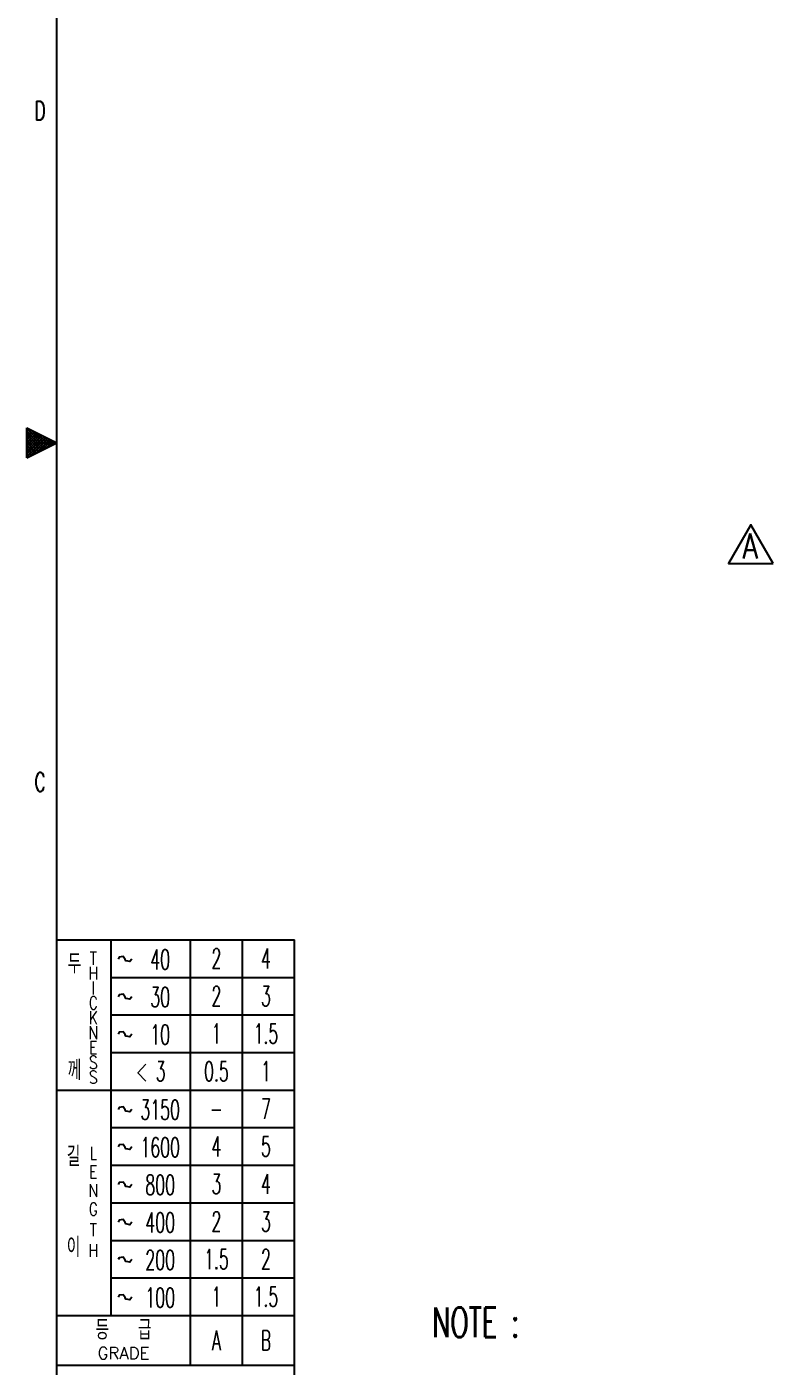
# Model space of a CAD drawing. Extents: x 260 to 819, y -886 to -454.
# Drawn here: x 270 to 345.4, y -763 to -627.7 of the extents above; entities that cross this region are included whole.
import ezdxf
from ezdxf.enums import TextEntityAlignment as Align

# ---------------------------------------------------------------- set-up
doc = ezdxf.new("R2010")
doc.units = 0
doc.header["$LTSCALE"] = 150
doc.header["$MEASUREMENT"] = 0
doc.linetypes.add('DASHED', pattern=[0.75, 0.5, -0.25])
doc.layers.get('0').update_dxf_attribs({"color": 6, "linetype": 'CONTINUOUS'})
doc.styles.get("Standard").update_dxf_attribs({"font": 'romans.shx', "width": 0.8, "bigfont": 'whgtxt.shx'})

# ---------------------------------------------------------------- blocks, each defined once
blk = doc.blocks.new('*H6')
at = {"color": 2, "linetype": 'Continuous'}
for p, q in [((-534.45, 202.67), (-536.42, 204.65)), ((-534.64, 202.58), (-536.42, 204.36)), ((-534.26, 202.77), (-536, 204.51)), ((-534.82, 202.48), (-536.42, 204.08)), ((-535.01, 202.39), (-536.42, 203.8)), ((-535.2, 202.29), (-536.42, 203.51)), ((-535.39, 202.2), (-536.42, 203.23)), ((-535.58, 202.11), (-536.42, 202.95)), ((-534.07, 202.86), (-535.43, 204.22)), ((-533.88, 202.96), (-534.86, 203.94)), ((-533.69, 203.05), (-534.29, 203.65)), ((-533.51, 203.15), (-533.72, 203.36)), ((-535.77, 202.01), (-536.42, 202.67)), ((-535.95, 201.92), (-536.42, 202.38)), ((-536.14, 201.82), (-536.42, 202.1)), ((-536.33, 201.73), (-536.42, 201.82))]:
    blk.add_line(p, q, dxfattribs=at)
blk = doc.blocks.new('*H7')
at = {"color": 2, "linetype": 'Continuous'}
for p, q in [((-536.36, 204.69), (-536.42, 204.63)), ((-536.17, 204.6), (-536.42, 204.35)), ((-535.98, 204.5), (-536.42, 204.06)), ((-535.79, 204.41), (-536.42, 203.78)), ((-535.61, 204.31), (-536.42, 203.5)), ((-535.42, 204.22), (-536.42, 203.21)), ((-535.23, 204.12), (-536.42, 202.93)), ((-535.04, 204.03), (-536.42, 202.65)), ((-534.85, 203.93), (-536.42, 202.37)), ((-534.67, 203.84), (-536.42, 202.08)), ((-534.48, 203.74), (-536.42, 201.8)), ((-534.29, 203.65), (-536.09, 201.85)), ((-534.1, 203.55), (-535.52, 202.13)), ((-533.91, 203.46), (-534.95, 202.42)), ((-533.72, 203.36), (-534.38, 202.71)), ((-533.54, 203.27), (-533.81, 202.99))]:
    blk.add_line(p, q, dxfattribs=at)
blk = doc.blocks.new('ansi-c')
at = {"color": 5, "linetype": 'Continuous'}
for p, q in [((-56.4, 358.06), (-56.4, 764.46)), ((-56.4, 511.06), (-32.4, 511.06)), ((-32.4, 358.06), (-32.4, 511.06))]:
    blk.add_line(p, q, dxfattribs=at)
at = {"color": 2, "linetype": 'Continuous'}
for p, q in [((-59.42, 562.78), (-56.4, 561.26)), ((-59.42, 559.74), (-59.42, 562.78)), ((-59.42, 559.74), (-56.4, 561.26))]:
    blk.add_line(p, q, dxfattribs=at)
at = {"color": 210, "linetype": 'Continuous'}
for p, q in [((-58.45, 561.26), (-56.4, 561.26)), ((-50.9, 473.11), (-50.9, 511.06)), ((-42.9, 468.09), (-42.9, 511.06)), ((-37.65, 468.09), (-37.65, 511.06)), ((-50.9, 507.27), (-32.4, 507.27)), ((-50.9, 503.47), (-32.4, 503.47)), ((-50.9, 499.68), (-32.4, 499.68)), ((-56.4, 495.88), (-32.4, 495.88)), ((-50.9, 492.09), (-32.4, 492.09)), ((-50.9, 488.29), (-32.4, 488.29)), ((-50.9, 484.5), (-32.4, 484.5)), ((-50.9, 480.7), (-32.4, 480.7)), ((-50.9, 476.91), (-32.4, 476.91)), ((-56.4, 473.11), (-32.4, 473.11)), ((-56.4, 468.09), (-32.4, 468.09))]:
    blk.add_line(p, q, dxfattribs=at)
at = {"color": 130, "linetype": 'Continuous'}
for points in [[(-48.8, 509.12), (-49.02, 508.86), (-49.41, 508.93), (-49.5, 509.08), (-49.5, 509.08), (-49.69, 509.37), (-50.1, 509.31), (-50.2, 509.12)], [(-48.8, 505.32), (-49.02, 505.06), (-49.41, 505.14), (-49.5, 505.28), (-49.5, 505.28), (-49.69, 505.58), (-50.1, 505.52), (-50.2, 505.32)], [(-48.8, 501.53), (-49.02, 501.27), (-49.41, 501.34), (-49.5, 501.49), (-49.5, 501.49), (-49.69, 501.78), (-50.1, 501.72), (-50.2, 501.53)], [(-48.8, 493.94), (-49.02, 493.68), (-49.41, 493.75), (-49.5, 493.9), (-49.5, 493.9), (-49.69, 494.19), (-50.1, 494.13), (-50.2, 493.94)], [(-48.8, 490.14), (-49.02, 489.88), (-49.41, 489.96), (-49.5, 490.1), (-49.5, 490.1), (-49.69, 490.4), (-50.1, 490.34), (-50.2, 490.14)], [(-48.8, 486.35), (-49.02, 486.09), (-49.41, 486.16), (-49.5, 486.31), (-49.5, 486.31), (-49.69, 486.6), (-50.1, 486.54), (-50.2, 486.35)], [(-48.8, 482.55), (-49.02, 482.29), (-49.41, 482.37), (-49.5, 482.51), (-49.5, 482.51), (-49.69, 482.81), (-50.1, 482.75), (-50.2, 482.55)], [(-48.8, 478.76), (-49.02, 478.5), (-49.41, 478.57), (-49.5, 478.72), (-49.5, 478.72), (-49.69, 479.01), (-50.1, 478.95), (-50.2, 478.76)], [(-48.8, 474.96), (-49.02, 474.7), (-49.41, 474.78), (-49.5, 474.92), (-49.5, 474.92), (-49.69, 475.22), (-50.1, 475.16), (-50.2, 474.96)]]:
    blk.add_lwpolyline(points, dxfattribs=at)
at = {"color": 7, "linetype": 'Continuous'}
for name in ['*H7', '*H6']:
    blk.add_blockref(name, (477, 358.06), dxfattribs=at)
at = {"color": 130, "linetype": 'Continuous'}
for s, height, width, p in [('D', 1.9, 0.655684, (-58.09, 594.82)), ('C', 1.9, 0.655684, (-58.09, 527)), ('40', 2, 0.582, (-45.95, 509.08)), ('2', 2, 0.582, (-40.27, 509.17)), ('4', 2, 0.582, (-35.27, 509.17)), ('두', 2, 0.65, (-54.6, 508.66)), ('T', 1.3, 0.797385, (-52.7, 509.19)), ('H', 1.3, 0.797385, (-52.7, 507.69)), ('I', 1.3, 0.797385, (-52.7, 506.19)), ('30', 2, 0.582, (-45.95, 505.28)), ('2', 2, 0.582, (-40.27, 505.37)), ('3', 2, 0.582, (-35.27, 505.37)), ('C', 1.3, 0.797385, (-52.7, 504.69)), ('K', 1.3, 0.797385, (-52.7, 503.19)), ('N', 1.3, 0.797385, (-52.7, 501.69)), ('10', 2, 0.582, (-45.95, 501.49)), ('1', 2, 0.582, (-40.27, 501.58)), ('1.5', 2, 0.582, (-35.27, 501.58)), ('E', 1.3, 0.797385, (-52.7, 500.19)), ('S', 1.3, 0.797385, (-52.7, 498.69)), ('께', 2, 0.65, (-54.6, 497.89)), ('< 3', 2, 0.582, (-46.9, 497.78)), ('0.5', 2, 0.582, (-40.27, 497.78)), ('1', 2, 0.582, (-35.27, 497.78)), ('S', 1.3, 0.797385, (-52.7, 497.19)), ('3150', 2, 0.582, (-45.95, 493.9)), ('-', 2, 0.582, (-40.27, 493.99)), ('7', 2, 0.582, (-35.27, 493.99)), ('4', 2, 0.582, (-40.27, 490.19)), ('5', 2, 0.582, (-35.27, 490.19)), ('길', 2, 0.65, (-54.7, 489.19)), ('L', 1.3, 0.797385, (-52.7, 489.52)), ('1600', 2, 0.582, (-45.95, 490.1)), ('E', 1.3, 0.797385, (-52.7, 487.63)), ('800', 2, 0.582, (-45.95, 486.31)), ('3', 2, 0.582, (-40.27, 486.4)), ('4', 2, 0.582, (-35.27, 486.4)), ('N', 1.3, 0.797385, (-52.7, 485.74)), ('G', 1.3, 0.797385, (-52.7, 483.86)), ('400', 2, 0.582, (-45.95, 482.51)), ('2', 2, 0.582, (-40.27, 482.6)), ('3', 2, 0.582, (-35.27, 482.6)), ('T', 1.3, 0.797385, (-52.7, 481.77)), ('이', 2, 0.65, (-54.7, 480.01)), ('H', 1.3, 0.797385, (-52.7, 479.68)), ('200', 2, 0.582, (-45.95, 478.72)), ('1.5', 2, 0.582, (-40.27, 478.81)), ('2', 2, 0.582, (-35.27, 478.81)), ('100', 2, 0.582, (-45.95, 474.92)), ('1', 2, 0.582, (-40.27, 475.01)), ('1.5', 2, 0.582, (-35.27, 475.01)), ('등   급', 2, 0.65, (-49.65, 471.68)), ('A', 2, 0.582, (-40.27, 470.6)), ('B', 2, 0.582, (-35.27, 470.6)), ('GRADE', 1.2, 1.015333, (-49.65, 469.32))]:
    blk.add_text(s, height=height, dxfattribs=dict(at, width=width)).set_placement(p, align=Align.MIDDLE_CENTER)

msp = doc.modelspace()

# ---------------------------------------------------------------- linework, layer by layer
at = {"color": 6}
msp.add_lwpolyline([(345.42, -681.88), (343.16, -677.97), (340.9, -681.88)], close=True, dxfattribs=at)

# ---------------------------------------------------------------- block references
at = {"linetype": 'DASHED'}
msp.add_blockref('ansi-c', (329.46, -1230.96), dxfattribs=at)
msp.add_blockref('ansi-c', (329.46, -1230.96), dxfattribs=at)

# ---------------------------------------------------------------- texts
at = {"color": 7, "width": 0.65}
msp.add_text('NOTE : ', height=3, dxfattribs=at).set_placement((310.99, -758.53), align=Align.MIDDLE_LEFT)
at = {"insert": (343.11, -680.12), "char_height": 2.5, "width": 4.2465, "attachment_point": 5}
msp.add_mtext('{\\Fromans|c129;\\C4;A}', dxfattribs=at)

doc.saveas('drawing.dxf')
